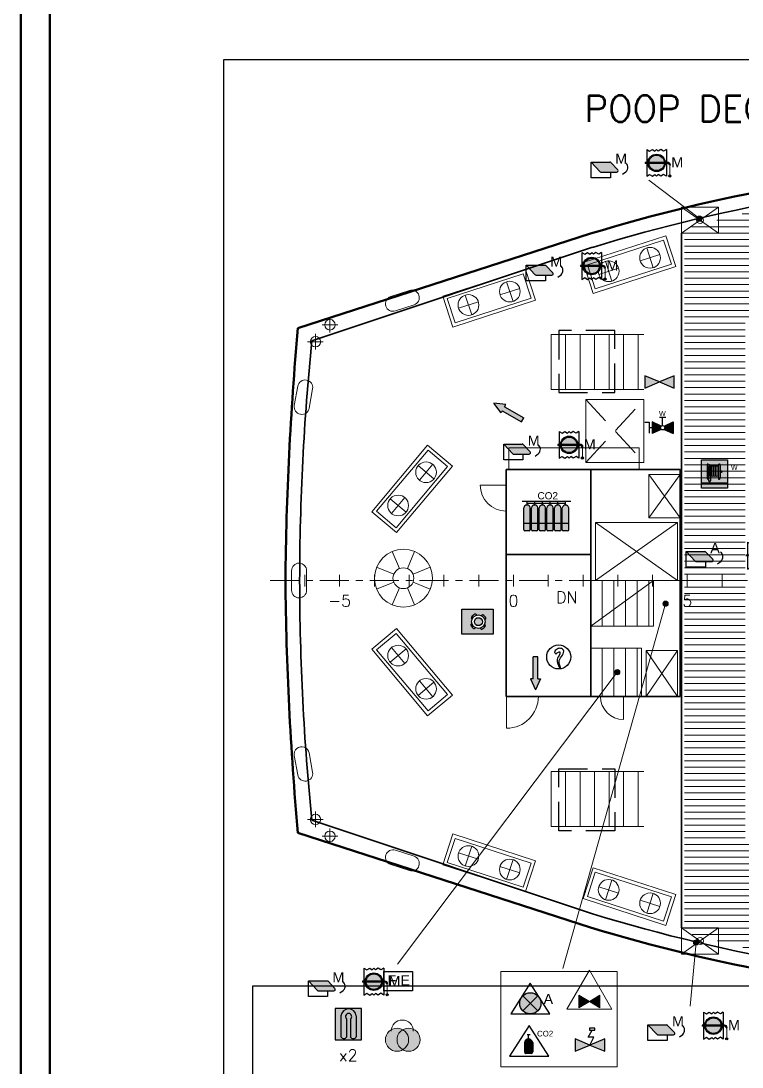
# Model space of a CAD drawing. Header units: millimetres. Extents: x -8500 to 134500, y -68500 to 34500.
# Drawn here: x -8500 to 3945, y -19403 to -1335 of the extents above; entities that cross this region are included whole.
import ezdxf
from ezdxf.enums import TextEntityAlignment as Align

# ---------------------------------------------------------------- set-up
doc = ezdxf.new("R2010")
doc.units = ezdxf.units.MM
doc.linetypes.add('CENTER_S', pattern=[860, 500, -120, 120, -120])
doc.linetypes.add('DASHED_S', pattern=[750, 500, -250])
for name, color, linetype, lineweight in [('BORDER', 1, 'Continuous', 50), ('CENTER', 1, 'CENTER_S', 18), ('DASHED', 8, 'DASHED_S', 25), ('DETAIL', 9, 'Continuous', 13), ('DOOR', 4, 'Continuous', 18), ('FRAMES', 7, 'Continuous', 18), ('HULL', 7, 'Continuous', 50), ('LEADER', 6, 'Continuous', 13), ('STAIR', 6, 'Continuous', 18), ('STRUCT', 7, 'Continuous', 35), ('SYM-FF', 1, 'Continuous', 18), ('SYM-LSA', 3, 'Continuous', 18), ('TEXT', 7, 'Continuous', 18)]:
    doc.layers.add(name, color=color, linetype=linetype, lineweight=lineweight)
for name, color, linetype in [('dotted', 140, 'Continuous'), ('FIRE LINE', 1, 'Continuous'), ('HATCH', 1, 'Continuous'), ('INER2', 151, 'Continuous'), ('inner', 211, 'Continuous'), ('out line', 230, 'Continuous'), ('SYMBOL', 31, 'Continuous'), ('VENT', 210, 'Continuous')]:
    doc.layers.add(name, color=color, linetype=linetype)
doc.styles.add('ARIAL', font='arial.ttf')
doc.styles.add('ROMANS', font='romans.shx')
picture_1 = doc.add_image_def('image1.png', size_in_pixel=(1175, 900))
picture_2 = doc.add_image_def('image6.png', size_in_pixel=(4825, 900))

# ---------------------------------------------------------------- blocks, each defined once
blk = doc.blocks.new('mm')
at = {"layer": 'HATCH'}
blk.add_hatch(color=3, dxfattribs=at).paths.add_polyline_path([(-2247.176, -952.897, 0.205997), (-2247.217, -952.88), (-2247.988, -952.88), (-2247.614, -953.276, 0.205997), (-2247.574, -953.293), (-2246.932, -953.293, 0.657476), (-2246.891, -953.199)])
at = {"layer": 'dotted', "color": 6}
for p, q in [((-2247.978, -952.88), (-2247.604, -953.276)), ((-2247.978, -952.88), (-2247.207, -952.88)), ((-2247.978, -953.527), (-2247.978, -952.88)), ((-2247.166, -952.897), (-2246.881, -953.199)), ((-2247.563, -953.293), (-2246.921, -953.293)), ((-2247.182, -953.293), (-2247.182, -953.527)), ((-2246.678, -953.38), (-2246.539, -953.273)), ((-2247.182, -953.527), (-2247.978, -953.527))]:
    blk.add_line(p, q, dxfattribs=at)
blk.add_lwpolyline([(-2246.678, -953.38), (-2246.539, -953.273)], dxfattribs=at)
for centre, radius, start, end in [((-2247.207, -952.935), 0.0558, 43.4403, 90), ((-2246.696, -953.096), 0.237, 311.7236, 57.1221), ((-2247.563, -953.237), 0.0558, 223.4403, 270), ((-2246.921, -953.237), 0.0558, 270, 43.4403)]:
    blk.add_arc(centre, radius, start, end, dxfattribs=at)
at = {"layer": 'dotted', "color": 6, "style": 'ARIAL'}
blk.add_text('M', height=0.424, dxfattribs=at).set_placement((-2246.984, -952.945))
blk = doc.blocks.new('VENT')
at = {"layer": 'INER2'}
h = blk.add_hatch(color=3, dxfattribs=at)
h.paths.add_polyline_path([(1723.919, -4113.066, 0.395683), (1723.599, -4113.366), (1723.919, -4113.366)])
h.paths.add_polyline_path([(1724.239, -4113.366, 0.395683), (1723.919, -4113.066), (1723.919, -4113.366)])
h.paths.add_polyline_path([(1723.919, -4113.407), (1723.919, -4113.708, 0.395683), (1724.239, -4113.407)])
h.paths.add_polyline_path([(1723.919, -4113.407), (1723.599, -4113.407, 0.395683), (1723.919, -4113.708)])
at = {"layer": 'SYMBOL'}
h = blk.add_hatch(color=256, dxfattribs=at)
h.paths.add_polyline_path([(1723.919, -4113.025), (1723.919, -4113.066, -0.414214), (1724.24, -4113.387), (1724.281, -4113.387, 0.414214)])
h.paths.add_polyline_path([(1723.919, -4113.066), (1723.919, -4113.025, 0.414214), (1723.557, -4113.387), (1723.598, -4113.387, -0.414214)])
h.paths.add_polyline_path([(1723.598, -4113.387), (1723.557, -4113.387, 0.414214), (1723.919, -4113.749), (1723.919, -4113.708, -0.414214)])
h.paths.add_polyline_path([(1724.281, -4113.387), (1724.24, -4113.387, -0.414214), (1723.919, -4113.708), (1723.919, -4113.749, 0.414214)])
h = blk.add_hatch(color=256, dxfattribs=at)
h.paths.add_polyline_path([(1723.919, -4113.366), (1723.599, -4113.366, 0.015921), (1723.598, -4113.387), (1723.919, -4113.387)])
h.paths.add_polyline_path([(1723.558, -4113.366), (1723.511, -4113.366), (1723.511, -4113.387), (1723.557, -4113.387, -0.014121)])
h.paths.add_polyline_path([(1723.511, -4113.366), (1723.448, -4113.366), (1723.448, -4113.387), (1723.511, -4113.387)])
h.paths.add_polyline_path([(1724.239, -4113.366), (1723.919, -4113.366), (1723.919, -4113.387), (1724.24, -4113.387, 0.015921)])
h.paths.add_polyline_path([(1724.327, -4113.366), (1724.28, -4113.366, -0.014121), (1724.281, -4113.387), (1724.327, -4113.387)])
h.paths.add_polyline_path([(1724.38, -4113.366), (1724.327, -4113.366), (1724.327, -4113.387), (1724.38, -4113.387)])
h = blk.add_hatch(color=256, dxfattribs=at)
h.paths.add_polyline_path([(1723.511, -4113.387), (1723.448, -4113.387), (1723.448, -4113.407), (1723.511, -4113.407)])
h.paths.add_polyline_path([(1723.557, -4113.387), (1723.511, -4113.387), (1723.511, -4113.407), (1723.558, -4113.407, -0.014121)])
blk.add_hatch(color=256, dxfattribs=at).paths.add_polyline_path([(1723.919, -4113.387), (1723.598, -4113.387, 0.015921), (1723.599, -4113.407), (1723.919, -4113.407)])
h = blk.add_hatch(color=256, dxfattribs=at)
h.paths.add_polyline_path([(1724.24, -4113.387), (1723.919, -4113.387), (1723.919, -4113.407), (1724.239, -4113.407, 0.015921)])
h.paths.add_polyline_path([(1724.327, -4113.387), (1724.281, -4113.387, -0.014121), (1724.28, -4113.407), (1724.327, -4113.407)])
h.paths.add_polyline_path([(1724.38, -4113.387), (1724.327, -4113.387), (1724.327, -4113.407), (1724.38, -4113.407)])
h = blk.add_hatch(color=256, dxfattribs=at)
h.paths.add_polyline_path([(1724.444, -4113.387), (1724.38, -4113.387), (1724.38, -4113.407, -0.414214), (1724.448, -4113.475), (1724.489, -4113.475, 0.24158)])
h.paths.add_polyline_path([(1724.38, -4113.366), (1724.38, -4113.387), (1724.444, -4113.387, 0.156931)])
h = blk.add_hatch(color=256, dxfattribs=at)
h.paths.add_polyline_path([(1724.425, -4113.93, 1), (1724.513, -4113.93, 1)])
h.paths.add_polyline_path([(1724.495, -4113.93, -1), (1724.443, -4113.93, -1)])
at = {"layer": 'dotted', "color": 6}
for p, q in [((1723.51, -4112.833), (1723.51, -4113.941)), ((1723.51, -4112.833), (1723.628, -4112.904)), ((1723.628, -4112.904), (1723.746, -4112.833)), ((1723.746, -4112.833), (1723.847, -4112.9)), ((1723.847, -4112.9), (1723.918, -4112.833)), ((1723.989, -4112.9), (1723.918, -4112.833)), ((1724.091, -4112.833), (1723.989, -4112.9)), ((1724.209, -4112.904), (1724.091, -4112.833)), ((1724.327, -4112.833), (1724.209, -4112.904)), ((1724.327, -4112.833), (1724.327, -4113.941)), ((1723.448, -4113.366), (1723.448, -4113.407)), ((1724.38, -4113.366), (1723.448, -4113.366)), ((1724.38, -4113.407), (1723.448, -4113.407)), ((1724.38, -4113.407), (1724.38, -4113.366)), ((1724.448, -4113.475), (1724.489, -4113.475)), ((1723.51, -4113.941), (1723.628, -4113.87)), ((1723.628, -4113.87), (1723.746, -4113.941)), ((1723.746, -4113.941), (1723.847, -4113.874)), ((1723.847, -4113.874), (1723.918, -4113.941)), ((1723.989, -4113.874), (1723.918, -4113.941)), ((1724.091, -4113.941), (1723.989, -4113.874)), ((1724.209, -4113.87), (1724.091, -4113.941)), ((1724.327, -4113.941), (1724.209, -4113.87))]:
    blk.add_line(p, q, dxfattribs=at)
for centre, radius in [((1723.918, -4113.387), 0.362), ((1723.918, -4113.387), 0.321), ((1724.468, -4113.93), 0.0438), ((1724.468, -4113.93), 0.0263)]:
    blk.add_circle(centre, radius, dxfattribs=at)
for radius in [0.109, 0.068]:
    blk.add_arc((1724.38, -4113.475), radius, 0, 90, dxfattribs=at)
at = {"layer": 'SYMBOL', "const_width": 0.0408}
blk.add_lwpolyline([(1724.469, -4113.475), (1724.469, -4113.886)], dxfattribs=at)
at = {"layer": 'dotted', "color": 6, "style": 'ARIAL'}
blk.add_text('M', height=0.424, dxfattribs=at).set_placement((1724.526, -4113.575))
blk = doc.blocks.new('FPR-MACHINERY SPACES VENTILATION FIRE DUMPING_FLAP')
at = {"layer": 'dotted', "color": 6, "xscale": 0.45989954711139, "yscale": 0.45989954711139}
blk.add_blockref('mm', (1033.084, 438.257), dxfattribs=at)
at = {"layer": 'VENT', "xscale": 0.45989954711139, "yscale": 0.45989954711139}
blk.add_blockref('VENT', (-792.344, 1891.759), dxfattribs=at)
blk = doc.blocks.new('fs')
at = {"layer": 'dotted', "color": 6}
for p, q in [((1941.965, -4109.374), (1943.141, -4109.374)), ((1941.965, -4110.175), (1941.965, -4109.374)), ((1943.141, -4109.374), (1943.141, -4110.175)), ((1943.141, -4110.175), (1941.965, -4110.175))]:
    blk.add_line(p, q, dxfattribs=at)
at = {"layer": 'HATCH', "style": 'ARIAL'}
blk.add_text('F E', height=0.4243, dxfattribs=at).set_placement((1942.115, -4109.948))
blk = doc.blocks.new("FPR-SAF. LOCKER WITH FIREMAN'S OUTFIT")
at = {"layer": 'VENT', "color": 2, "xscale": 0.45989954711139, "yscale": 0.45989954711139}
blk.add_blockref('fs', (-893.379, 1890.083), dxfattribs=at)
blk = doc.blocks.new('LJ')
at = {"layer": 'dotted'}
blk.add_hatch(color=51, dxfattribs=at).paths.add_polyline_path([(-2247.773, -989.98), (-2247.773, -990.848, 0.557077), (-2247.527, -990.848), (-2247.527, -990.115, -3.322169), (-2247.384, -990.115), (-2247.384, -990.848, 0.557077), (-2247.137, -990.848), (-2247.137, -989.98, 0.92057)])
at = {"layer": 'out line'}
h = blk.add_hatch(color=80, dxfattribs=at)
h.paths.add_polyline_path([(-2248.007, -990.966), (-2246.926, -990.966), (-2246.926, -989.667), (-2248.007, -989.667)])
h.paths.add_polyline_path([(-2247.137, -989.98), (-2247.137, -990.848, -0.557077), (-2247.384, -990.848), (-2247.384, -990.115, 3.322169), (-2247.527, -990.115), (-2247.527, -990.848, -0.557077), (-2247.773, -990.848), (-2247.773, -989.98, -0.92057)])
at = {"layer": 'dotted', "color": 6}
for p, q in [((-2246.925, -989.666), (-2248.005, -989.666)), ((-2248.005, -989.666), (-2248.005, -990.965)), ((-2246.925, -990.965), (-2246.925, -989.666)), ((-2247.771, -989.979), (-2247.771, -990.847)), ((-2247.525, -990.847), (-2247.525, -990.114)), ((-2247.382, -990.114), (-2247.382, -990.847)), ((-2247.135, -989.979), (-2247.135, -990.847)), ((-2248.005, -990.965), (-2246.925, -990.965))]:
    blk.add_line(p, q, dxfattribs=at)
for centre, radius, start, end in [((-2247.453, -990.006), 0.319, 4.7365, 175.2635), ((-2247.453, -990.006), 0.13, 303.5045, 236.4955), ((-2247.648, -990.77), 0.145, 211.7577, 328.2423), ((-2247.259, -990.77), 0.145, 211.7577, 328.2423)]:
    blk.add_arc(centre, radius, start, end, dxfattribs=at)
blk = doc.blocks.new('FPR-LIFE JAKET')
at = {"layer": 'dotted', "color": 51, "xscale": 0.45989954711139, "yscale": 0.45989954711139}
blk.add_blockref('LJ', (1033.608, 455.446), dxfattribs=at)
blk = doc.blocks.new('EXT_SPARE')
at = {"true_color": 0xe1232d}
h = blk.add_hatch(color=7, dxfattribs=at)
h.dxf.hatch_style = 1
h.paths.add_polyline_path([(110, -60), (108, -34), (103, -8), (95, 17), (83, 40), (69, 62), (51, 81), (32, 99), (10, 113), (-13, 125), (-38, 133), (-64, 138), (-90, 140), (-116, 138), (-142, 133), (-167, 125), (-190, 113), (-212, 99), (-231, 81), (-249, 62), (-263, 40), (-275, 17), (-283, -8), (-288, -34), (-290, -60), (-288, -86), (-283, -112), (-275, -137), (-263, -160), (-249, -182), (-231, -201), (-212, -219), (-190, -233), (-167, -245), (-142, -253), (-116, -258), (-90, -260), (-64, -258), (-38, -253), (-13, -245), (10, -233), (32, -219), (51, -201), (69, -182), (83, -160), (95, -137), (103, -112), (108, -86)])
at = {"true_color": 0x1e1e1e}
h = blk.add_hatch(color=7, dxfattribs=at)
h.dxf.hatch_style = 1
h.paths.add_polyline_path([(310, -60), (308, -34), (303, -8), (295, 17), (283, 40), (269, 62), (251, 81), (232, 99), (210, 113), (187, 125), (162, 133), (136, 138), (110, 140), (84, 138), (58, 133), (33, 125), (10, 113), (-12, 99), (-31, 81), (-49, 62), (-63, 40), (-75, 17), (-83, -8), (-88, -34), (-90, -60), (-88, -86), (-83, -112), (-75, -137), (-63, -160), (-49, -182), (-31, -201), (-12, -219), (10, -233), (33, -245), (58, -253), (84, -258), (110, -260), (136, -258), (162, -253), (187, -245), (210, -233), (232, -219), (251, -201), (269, -182), (283, -160), (295, -137), (303, -112), (308, -86)])
for centre in [(-90, -60), (110, -60)]:
    blk.add_circle(centre, 200)
blk.add_arc((0, 90), 190, 0, 180)
blk = doc.blocks.new('A')
at = {"layer": 'VENT'}
h = blk.add_hatch(color=5, dxfattribs=at)
h.paths.add_polyline_path([(-2247.3, -980.626, 0.414214), (-2247.92, -980.626), (-2247.61, -980.936)])
h.paths.add_polyline_path([(-2247.92, -980.626, 0.198912), (-2248.049, -980.936, 0.198912), (-2247.92, -981.246), (-2247.61, -980.936)])
h.paths.add_polyline_path([(-2247.61, -980.936), (-2247.92, -981.246, 0.414214), (-2247.3, -981.246)])
h.paths.add_polyline_path([(-2247.171, -980.936, 0.198912), (-2247.3, -980.626), (-2247.61, -980.936), (-2247.3, -981.246, 0.198912)])
at = {"layer": 'dotted', "color": 6}
for p, q in [((-2247.613, -980.108), (-2248.423, -981.377)), ((-2247.613, -980.108), (-2248.423, -981.377)), ((-2246.804, -981.377), (-2247.613, -980.108)), ((-2246.804, -981.377), (-2247.613, -980.108)), ((-2247.92, -980.626), (-2247.299, -981.246)), ((-2247.299, -980.626), (-2247.92, -981.246)), ((-2248.423, -981.377), (-2246.804, -981.377)), ((-2248.423, -981.377), (-2246.804, -981.377))]:
    blk.add_line(p, q, dxfattribs=at)
blk.add_circle((-2247.61, -980.936), 0.439, dxfattribs=at)
at = {"layer": 'dotted', "color": 6, "style": 'ARIAL'}
blk.add_text('A', height=0.424, dxfattribs=at).set_placement((-2247.063, -980.971))
blk = doc.blocks.new('FPR-ACC. SPACE VENT REMOTE SHUT-OFF')
at = {"layer": 'dotted', "color": 51, "xscale": 0.45989954711139, "yscale": 0.45989954711139}
blk.add_blockref('A', (1033.676, 451.043), dxfattribs=at)
blk = doc.blocks.new('RC_OIL_VALVE')
at = {"true_color": 0xf58c1e}
h = blk.add_hatch(color=7, dxfattribs=at)
h.dxf.hatch_style = 1
h.paths.add_polyline_path([(-180, 20), (0, -90), (-180, -200)])
h = blk.add_hatch(color=7, dxfattribs=at)
h.dxf.hatch_style = 1
h.paths.add_polyline_path([(180, 20), (0, -90), (180, -200)])
for points in [[(-390, -225), (390, -225), (0, 450)], [(-180, 20), (0, -90), (-180, -200)], [(180, 20), (0, -90), (180, -200)]]:
    blk.add_lwpolyline(points, close=True)
blk = doc.blocks.new('co3')
at = {"layer": 'inner'}
for color, points in [(1, [(1942.64, -4090.83, 0.839652), (1942.293, -4090.83), (1942.293, -4090.959), (1942.64, -4090.959)]), (252, [(1942.64, -4090.959), (1942.293, -4090.959), (1942.293, -4091.219, 0.414214), (1942.36, -4091.285), (1942.574, -4091.285, 0.414214), (1942.64, -4091.219)])]:
    blk.add_hatch(color=color, dxfattribs=at).paths.add_polyline_path(points)
at = {"layer": 'dotted', "color": 6}
for p, q in [((1942.492, -4090.123), (1941.682, -4091.392)), ((1942.492, -4090.123), (1941.682, -4091.392)), ((1942.406, -4090.489), (1942.528, -4090.489)), ((1942.467, -4090.684), (1942.467, -4090.489)), ((1943.301, -4091.392), (1942.492, -4090.123)), ((1943.301, -4091.392), (1942.492, -4090.123)), ((1942.294, -4090.83), (1942.294, -4091.219)), ((1942.294, -4090.959), (1942.641, -4090.959)), ((1942.641, -4090.83), (1942.641, -4091.219)), ((1941.682, -4091.392), (1943.301, -4091.392)), ((1942.574, -4091.285), (1942.36, -4091.285))]:
    blk.add_line(p, q, dxfattribs=at)
for centre, radius, start, end in [((1942.467, -4090.86), 0.176, 9.9629, 170.0371), ((1942.36, -4091.219), 0.0666, 180, 270), ((1942.574, -4091.219), 0.0666, 270, 0)]:
    blk.add_arc(centre, radius, start, end, dxfattribs=at)
at = {"layer": 'dotted', "color": 6, "style": 'ARIAL'}
blk.add_text('CO2', height=0.233, dxfattribs=at).set_placement((1942.818, -4090.576))
blk = doc.blocks.new('FPR-CO2 RELEASE STATION')
at = {"layer": 'VENT', "color": 2, "xscale": 0.45989954711139, "yscale": 0.45989954711139}
blk.add_blockref('co3', (-893.351, 1881.338), dxfattribs=at)
blk = doc.blocks.new('iso')
at = {"layer": 'HATCH'}
h = blk.add_hatch(color=256, dxfattribs=at)
h.paths.add_polyline_path([(1942.52, -4108.457), (1941.909, -4108.203), (1941.909, -4108.711)])
h.paths.add_polyline_path([(1943.134, -4108.711), (1943.134, -4108.203), (1942.52, -4108.457)])
at = {"layer": 'dotted', "color": 6}
for p, q in [((1942.452, -4108.135), (1942.616, -4107.848)), ((1942.726, -4107.763), (1942.507, -4107.763)), ((1942.507, -4107.763), (1942.507, -4107.848)), ((1942.507, -4107.848), (1942.726, -4107.848)), ((1942.726, -4107.848), (1942.726, -4107.763)), ((1941.909, -4108.203), (1941.909, -4108.711)), ((1942.52, -4108.457), (1941.909, -4108.203)), ((1942.688, -4108.135), (1942.452, -4108.135)), ((1942.52, -4108.457), (1942.688, -4108.135)), ((1943.134, -4108.203), (1942.52, -4108.457)), ((1942.688, -4108.135), (1942.688, -4108.135)), ((1943.134, -4108.711), (1943.134, -4108.203)), ((1941.909, -4108.711), (1942.52, -4108.457)), ((1942.52, -4108.457), (1943.134, -4108.711))]:
    blk.add_line(p, q, dxfattribs=at)
blk = doc.blocks.new('FPR-D.O.F.O.SHUT OFF VALVE')
at = {"layer": 'VENT', "color": 2, "xscale": 0.45989954711139, "yscale": 0.45989954711139}
blk.add_blockref('iso', (-893.365, 1889.376), dxfattribs=at)
blk = doc.blocks.new('LBOO')
at = {"layer": 'INER2'}
h = blk.add_hatch(color=80, dxfattribs=at)
h.paths.add_polyline_path([(-2246.855, -998.691), (-2246.855, -997.659), (-2248.152, -997.659), (-2248.152, -998.691)])
h.paths.add_polyline_path([(-2247.78, -998.317, -0.284827), (-2247.777, -998.287), (-2247.743, -998.245, -0.062965), (-2247.752, -998.175, -0.101775), (-2247.729, -998.063), (-2247.756, -998.017, -0.284827), (-2247.755, -997.986, -0.140554), (-2247.612, -997.864, -0.284827), (-2247.582, -997.868), (-2247.54, -997.902, -0.165802), (-2247.358, -997.916), (-2247.312, -997.888, -0.284827), (-2247.281, -997.889, -0.140554), (-2247.159, -998.032, -0.284827), (-2247.163, -998.063), (-2247.197, -998.104, -0.062965), (-2247.188, -998.175, -0.101775), (-2247.211, -998.286), (-2247.184, -998.332, -0.284827), (-2247.184, -998.363, -0.140554), (-2247.328, -998.485, -0.284827), (-2247.358, -998.482), (-2247.399, -998.448, -0.165802), (-2247.581, -998.434), (-2247.627, -998.461, -0.284827), (-2247.658, -998.46, -0.140554)])
h.paths.add_polyline_path([(-2247.635, -998.175, -1), (-2247.304, -998.175, -1)])
at = {"layer": 'dotted', "color": 6}
for p, q in [((-2247.729, -998.063), (-2247.756, -998.017)), ((-2247.54, -997.902), (-2247.582, -997.868)), ((-2247.358, -997.916), (-2247.312, -997.888)), ((-2247.743, -998.245), (-2247.777, -998.287)), ((-2247.581, -998.434), (-2247.627, -998.461)), ((-2247.399, -998.448), (-2247.358, -998.482)), ((-2247.211, -998.286), (-2247.184, -998.332)), ((-2247.197, -998.104), (-2247.163, -998.063))]:
    blk.add_line(p, q, dxfattribs=at)
blk.add_lwpolyline([(-2248.152, -997.659), (-2246.855, -997.659), (-2246.855, -998.691), (-2248.152, -998.691)], close=True, dxfattribs=at)
for radius in [0.282, 0.165]:
    blk.add_circle((-2247.47, -998.175), radius, dxfattribs=at)
for centre, radius, start, end in [((-2247.731, -998.002), 0.0289, 146.5847, 210.1781), ((-2247.47, -998.175), 0.342, 114.5816, 146.5847), ((-2247.6, -997.89), 0.0289, 50.9881, 114.5816), ((-2247.297, -997.913), 0.0289, 56.5847, 120.1781), ((-2247.47, -998.175), 0.342, 24.5816, 56.5847), ((-2247.185, -998.044), 0.0289, 320.9881, 24.5816), ((-2247.754, -998.305), 0.0289, 140.9881, 204.5816), ((-2247.47, -998.175), 0.342, 204.5816, 236.5847), ((-2247.642, -998.436), 0.0289, 236.5847, 300.1781), ((-2247.47, -998.175), 0.342, 294.5816, 326.5847), ((-2247.209, -998.347), 0.0289, 326.5847, 30.1781), ((-2247.34, -998.459), 0.0289, 230.9881, 294.5816)]:
    blk.add_arc(centre, radius, start, end, dxfattribs=at)
blk = doc.blocks.new('FPR-LIFE BUOYS')
at = {"layer": 'dotted', "color": 1, "xscale": 0.45989954711139, "yscale": 0.45989954711139}
blk.add_blockref('LBOO', (1033.626, 459.06), dxfattribs=at)
blk = doc.blocks.new('SM')
at = {"layer": 'dotted', "color": 6}
blk.add_circle((1942.533, -4084.514), 0.497, dxfattribs=at)
blk.add_spline([(1942.625, -4085.002), (1942.557, -4084.663), (1942.684, -4084.436), (1942.73, -4084.229), (1942.622, -4084.157), (1942.464, -4084.188), (1942.365, -4084.322), (1942.408, -4084.384), (1942.498, -4084.325), (1942.582, -4084.303), (1942.575, -4084.381), (1942.47, -4084.616), (1942.59, -4085.008)], degree=3, dxfattribs=at)
blk = doc.blocks.new('FPR-SMOKE DETECTOR')
at = {"layer": 'VENT', "color": 6, "xscale": 0.45989954711139, "yscale": 0.45989954711139}
blk.add_blockref('SM', (-893.37, 1878.466), dxfattribs=at)
blk = doc.blocks.new('c04')
at = {"layer": 'HATCH'}
h = blk.add_hatch(color=256, dxfattribs=at)
edge = h.paths.add_edge_path()
edge.add_line((1943.199, -4089.543), (1943.465, -4089.543))
edge.add_line((1943.465, -4089.543), (1943.465, -4088.9))
edge.add_arc((1943.332, -4088.932), 0.137, 13.3521, 166.6479)
edge.add_line((1943.199, -4088.9), (1943.199, -4089.543))
edge = h.paths.add_edge_path()
edge.add_line((1942.881, -4089.543), (1943.147, -4089.543))
edge.add_line((1943.147, -4089.543), (1943.147, -4088.9))
edge.add_arc((1943.014, -4088.932), 0.137, 13.3521, 166.6479)
edge.add_line((1942.881, -4088.9), (1942.881, -4089.543))
edge = h.paths.add_edge_path()
edge.add_line((1942.562, -4089.543), (1942.829, -4089.543))
edge.add_line((1942.829, -4089.543), (1942.829, -4088.9))
edge.add_arc((1942.696, -4088.932), 0.137, 13.3521, 166.6479)
edge.add_line((1942.562, -4088.9), (1942.562, -4089.543))
edge = h.paths.add_edge_path()
edge.add_line((1942.244, -4089.543), (1942.511, -4089.543))
edge.add_line((1942.511, -4089.543), (1942.511, -4088.9))
edge.add_arc((1942.377, -4088.932), 0.137, 13.3521, 166.6479)
edge.add_line((1942.244, -4088.9), (1942.244, -4089.543))
edge = h.paths.add_edge_path()
edge.add_line((1941.926, -4089.543), (1942.192, -4089.543))
edge.add_line((1942.192, -4089.543), (1942.192, -4088.9))
edge.add_arc((1942.059, -4088.932), 0.137, 13.3521, 166.6479)
edge.add_line((1941.926, -4088.9), (1941.926, -4089.543))
edge = h.paths.add_edge_path()
edge.add_line((1941.607, -4089.543), (1941.874, -4089.543))
edge.add_line((1941.874, -4089.543), (1941.874, -4088.9))
edge.add_arc((1941.741, -4088.932), 0.137, 13.3521, 166.6479)
edge.add_line((1941.607, -4088.9), (1941.607, -4089.543))
at = {"layer": 'VENT'}
h = blk.add_hatch(color=253, dxfattribs=at)
h.paths.add_polyline_path([(1943.465, -4089.543), (1943.199, -4089.543), (1943.199, -4089.817, 0.414214), (1943.244, -4089.862), (1943.421, -4089.862, 0.414214), (1943.465, -4089.817)])
h.paths.add_polyline_path([(1943.147, -4089.543), (1942.881, -4089.543), (1942.881, -4089.817, 0.414214), (1942.925, -4089.862), (1943.102, -4089.862, 0.414214), (1943.147, -4089.817)])
h.paths.add_polyline_path([(1942.829, -4089.543), (1942.562, -4089.543), (1942.562, -4089.817, 0.414214), (1942.607, -4089.862), (1942.784, -4089.862, 0.414214), (1942.829, -4089.817)])
h.paths.add_polyline_path([(1942.511, -4089.543), (1942.244, -4089.543), (1942.244, -4089.817, 0.414214), (1942.289, -4089.862), (1942.466, -4089.862, 0.414214), (1942.511, -4089.817)])
h.paths.add_polyline_path([(1942.192, -4089.543), (1941.926, -4089.543), (1941.926, -4089.817, 0.414214), (1941.971, -4089.862), (1942.148, -4089.862, 0.414214), (1942.192, -4089.817)])
h.paths.add_polyline_path([(1941.874, -4089.543), (1941.607, -4089.543), (1941.607, -4089.817, 0.414214), (1941.652, -4089.862), (1941.829, -4089.862, 0.414214), (1941.874, -4089.817)])
at = {"layer": 'dotted', "color": 6}
for p, q in [((1941.536, -4088.631), (1943.558, -4088.631)), ((1941.741, -4088.795), (1941.741, -4088.631)), ((1941.741, -4088.713), (1943.333, -4088.713)), ((1942.059, -4088.795), (1942.059, -4088.631)), ((1942.378, -4088.795), (1942.378, -4088.631)), ((1942.696, -4088.795), (1942.696, -4088.631)), ((1943.014, -4088.795), (1943.014, -4088.631)), ((1943.333, -4088.795), (1943.333, -4088.631)), ((1941.608, -4089.817), (1941.608, -4088.9)), ((1941.875, -4089.817), (1941.875, -4088.9)), ((1941.926, -4089.817), (1941.926, -4088.9)), ((1942.193, -4089.817), (1942.193, -4088.9)), ((1942.244, -4089.817), (1942.244, -4088.9)), ((1942.511, -4089.817), (1942.511, -4088.9)), ((1942.563, -4089.817), (1942.563, -4088.9)), ((1942.829, -4089.817), (1942.829, -4088.9)), ((1942.881, -4089.817), (1942.881, -4088.9)), ((1943.148, -4089.817), (1943.148, -4088.9)), ((1943.199, -4089.817), (1943.199, -4088.9)), ((1943.466, -4089.817), (1943.466, -4088.9)), ((1941.608, -4089.543), (1943.466, -4089.543)), ((1941.83, -4089.862), (1941.653, -4089.862)), ((1942.148, -4089.862), (1941.971, -4089.862)), ((1942.466, -4089.862), (1942.289, -4089.862)), ((1942.784, -4089.862), (1942.608, -4089.862)), ((1943.103, -4089.862), (1942.926, -4089.862)), ((1943.421, -4089.862), (1943.244, -4089.862))]:
    blk.add_line(p, q, dxfattribs=at)
for centre, radius, start, end in [((1941.741, -4088.932), 0.137, 13.3521, 166.6479), ((1942.059, -4088.932), 0.137, 13.3521, 166.6479), ((1942.378, -4088.932), 0.137, 13.3521, 166.6479), ((1942.696, -4088.932), 0.137, 13.3521, 166.6479), ((1943.014, -4088.932), 0.137, 13.3521, 166.6479), ((1943.333, -4088.932), 0.137, 13.3521, 166.6479), ((1941.653, -4089.817), 0.0449, 180, 270), ((1941.83, -4089.817), 0.0449, 270, 0), ((1941.971, -4089.817), 0.0449, 180, 270), ((1942.148, -4089.817), 0.0449, 270, 0), ((1942.289, -4089.817), 0.0449, 180, 270), ((1942.466, -4089.817), 0.0449, 270, 0), ((1942.608, -4089.817), 0.0449, 180, 270), ((1942.784, -4089.817), 0.0449, 270, 0), ((1942.926, -4089.817), 0.0449, 180, 270), ((1943.103, -4089.817), 0.0449, 270, 0), ((1943.244, -4089.817), 0.0449, 180, 270), ((1943.421, -4089.817), 0.0449, 270, 0)]:
    blk.add_arc(centre, radius, start, end, dxfattribs=at)
at = {"layer": 'dotted', "color": 6, "style": 'ARIAL'}
blk.add_text('CO2', height=0.2966, dxfattribs=at).set_placement((1942.172, -4088.554))
blk = doc.blocks.new('FPR-CO2 BOTTLES COMPARTMENT')
at = {"layer": 'VENT', "color": 2, "xscale": 0.45989954711139, "yscale": 0.45989954711139}
blk.add_blockref('c04', (-893.377, 1880.625), dxfattribs=at)
blk = doc.blocks.new('AV')
at = {"layer": 'HATCH'}
blk.add_hatch(color=5, dxfattribs=at).paths.add_polyline_path([(6018.552, -5952.493, 0.205997), (6018.524, -5952.481), (6017.989, -5952.481), (6018.249, -5952.755, 0.205997), (6018.277, -5952.768), (6018.722, -5952.768, 0.657476), (6018.75, -5952.702)])
at = {"layer": 'dotted', "color": 6}
for p, q in [((6017.996, -5952.48), (6018.255, -5952.754)), ((6017.996, -5952.48), (6018.53, -5952.48)), ((6017.996, -5952.929), (6017.996, -5952.48)), ((6018.559, -5952.492), (6018.756, -5952.701)), ((6018.283, -5952.767), (6018.728, -5952.767)), ((6018.547, -5952.767), (6018.547, -5952.929)), ((6018.896, -5952.827), (6018.993, -5952.753)), ((6018.547, -5952.929), (6017.996, -5952.929))]:
    blk.add_line(p, q, dxfattribs=at)
blk.add_lwpolyline([(6018.896, -5952.827), (6018.993, -5952.753)], dxfattribs=at)
for centre, radius, start, end in [((6018.53, -5952.519), 0.0387, 43.4403, 90), ((6018.884, -5952.63), 0.164, 311.7236, 57.1221), ((6018.283, -5952.728), 0.0387, 223.4403, 270), ((6018.728, -5952.728), 0.0387, 270, 43.4403)]:
    blk.add_arc(centre, radius, start, end, dxfattribs=at)
at = {"layer": 'dotted', "color": 6, "style": 'ARIAL'}
blk.add_text('A', height=0.294, dxfattribs=at).set_placement((6018.684, -5952.525))
blk = doc.blocks.new('FPR-ACC.SPACES VENTILATION FIRE DUMPING_FLAP')
at = {"layer": 'INER2'}
h = blk.add_hatch(color=5, dxfattribs=at)
h.paths.add_polyline_path([(0.537, 0.148, 0.395683), (0.389, 0.009), (0.537, 0.009)])
h.paths.add_polyline_path([(0.684, 0.009, 0.395683), (0.537, 0.148), (0.537, 0.009)])
h.paths.add_polyline_path([(0.537, -0.009), (0.537, -0.148, 0.395683), (0.684, -0.009)])
h.paths.add_polyline_path([(0.537, -0.009), (0.389, -0.009, 0.395683), (0.537, -0.148)])
at = {"layer": 'SYMBOL'}
h = blk.add_hatch(color=256, dxfattribs=at)
h.paths.add_polyline_path([(0.537, 0.009), (0.389, 0.009, 0.015921), (0.389, 0), (0.537, 0)])
h.paths.add_polyline_path([(0.37, 0.009), (0.349, 0.009), (0.349, 0), (0.37, 0, -0.014121)])
h.paths.add_polyline_path([(0.349, 0.009), (0.32, 0.009), (0.32, 0), (0.349, 0)])
h.paths.add_polyline_path([(0.684, 0.009), (0.537, 0.009), (0.537, 0), (0.684, 0, 0.015921)])
h.paths.add_polyline_path([(0.724, 0.009), (0.703, 0.009, -0.014121), (0.703, 0), (0.724, 0)])
h.paths.add_polyline_path([(0.749, 0.009), (0.724, 0.009), (0.724, 0), (0.749, 0)])
h = blk.add_hatch(color=256, dxfattribs=at)
h.paths.add_polyline_path([(0.537, 0.166), (0.537, 0.148, -0.414214), (0.684, 0), (0.703, 0, 0.414214)])
h.paths.add_polyline_path([(0.537, 0.148), (0.537, 0.166, 0.414214), (0.37, 0), (0.389, 0, -0.414214)])
h.paths.add_polyline_path([(0.389, 0), (0.37, 0, 0.414214), (0.537, -0.166), (0.537, -0.148, -0.414214)])
h.paths.add_polyline_path([(0.703, 0), (0.684, 0, -0.414214), (0.537, -0.148), (0.537, -0.166, 0.414214)])
h = blk.add_hatch(color=256, dxfattribs=at)
h.paths.add_polyline_path([(0.778, 0), (0.749, 0), (0.749, -0.009, -0.414214), (0.78, -0.041), (0.799, -0.041, 0.24158)])
h.paths.add_polyline_path([(0.749, 0.009), (0.749, 0), (0.778, 0, 0.156931)])
h = blk.add_hatch(color=256, dxfattribs=at)
h.paths.add_polyline_path([(0.349, 0), (0.32, 0), (0.32, -0.009), (0.349, -0.009)])
h.paths.add_polyline_path([(0.37, 0), (0.349, 0), (0.349, -0.009), (0.37, -0.009, -0.014121)])
blk.add_hatch(color=256, dxfattribs=at).paths.add_polyline_path([(0.537, 0), (0.389, 0, 0.015921), (0.389, -0.009), (0.537, -0.009)])
h = blk.add_hatch(color=256, dxfattribs=at)
h.paths.add_polyline_path([(0.684, 0), (0.537, 0), (0.537, -0.009), (0.684, -0.009, 0.015921)])
h.paths.add_polyline_path([(0.724, 0), (0.703, 0, -0.014121), (0.703, -0.009), (0.724, -0.009)])
h.paths.add_polyline_path([(0.749, 0), (0.724, 0), (0.724, -0.009), (0.749, -0.009)])
h = blk.add_hatch(color=256, dxfattribs=at)
h.paths.add_polyline_path([(0.769, -0.25, 1), (0.81, -0.25, 1)])
h.paths.add_polyline_path([(0.801, -0.25, -1), (0.777, -0.25, -1)])
at = {"layer": 'dotted', "color": 6}
for p, q in [((0.351, 0.255), (0.351, -0.255)), ((0.351, 0.255), (0.406, 0.222)), ((0.406, 0.222), (0.46, 0.255)), ((0.46, 0.255), (0.507, 0.224)), ((0.507, 0.224), (0.539, 0.255)), ((0.572, 0.224), (0.539, 0.255)), ((0.619, 0.255), (0.572, 0.224)), ((0.673, 0.222), (0.619, 0.255)), ((0.727, 0.255), (0.673, 0.222)), ((0.727, 0.255), (0.727, -0.255)), ((0.323, 0.009), (0.323, -0.009)), ((0.751, 0.009), (0.323, 0.009)), ((0.351, -0.255), (0.406, -0.222)), ((0.406, -0.222), (0.46, -0.255)), ((0.46, -0.255), (0.507, -0.224)), ((0.507, -0.224), (0.539, -0.255)), ((0.572, -0.224), (0.539, -0.255)), ((0.619, -0.255), (0.572, -0.224)), ((0.673, -0.222), (0.619, -0.255)), ((0.727, -0.255), (0.673, -0.222))]:
    blk.add_line(p, q, dxfattribs=at)
blk.add_circle((0.539, 0), 0.148, dxfattribs=at)
at = {"layer": 'SYMBOL'}
blk.add_line((0.78, -0.046), (0.799, -0.046), dxfattribs=at)
at = {"layer": 'SYMBOL', "const_width": 0.0188}
blk.add_lwpolyline([(0.789, -0.041), (0.789, -0.23)], dxfattribs=at)
at = {"layer": 'INER2', "color": 6, "xscale": 0.66362073343725, "yscale": 0.66362073343725}
blk.add_blockref('AV', (-3994.481, 3950.266), dxfattribs=at)
at = {"layer": 'dotted', "color": 6, "style": 'ARIAL'}
blk.add_text('A', height=0.195, dxfattribs=at).set_placement((0.818, -0.086))
blk = doc.blocks.new('FPR-ISOLATING VALVE')
at = {"layer": 'HATCH'}
h = blk.add_hatch(color=256, dxfattribs=at)
h.paths.add_polyline_path([(-0.001, 0), (-0.282, 0.117), (-0.282, -0.117)])
h.paths.add_polyline_path([(0.282, -0.117), (0.282, 0.117), (-0.001, 0)])
at = {"layer": 'dotted', "color": 6}
for p, q in [((-0.282, 0.117), (-0.282, -0.117)), ((-0.001, 0), (-0.282, 0.117)), ((0.282, 0.117), (-0.001, 0)), ((0.282, -0.117), (0.282, 0.117)), ((-0.282, -0.117), (-0.001, 0)), ((-0.001, 0), (0.282, -0.117))]:
    blk.add_line(p, q, dxfattribs=at)
blk = doc.blocks.new('hyd')
at = {"layer": 'FIRE LINE'}
for color, points in [(1, [(1942.494, -4114.805), (1942.122, -4114.633), (1942.122, -4115.111), (1942.494, -4114.939, -0.219445), (1942.463, -4114.872, -0.219445)]), (80, [(1942.608, -4114.805, -0.219445), (1942.639, -4114.872, -0.219445), (1942.608, -4114.939), (1942.981, -4115.111), (1942.981, -4114.633)])]:
    blk.add_hatch(color=color, dxfattribs=at).paths.add_polyline_path(points)
at = {"layer": 'dotted', "color": 6}
for p, q in [((1941.816, -4114.646), (1941.99, -4114.646)), ((1941.99, -4114.646), (1941.99, -4115.098)), ((1942.122, -4114.633), (1942.122, -4115.111)), ((1942.495, -4114.805), (1942.122, -4114.633)), ((1942.418, -4114.43), (1942.686, -4114.43)), ((1942.552, -4114.784), (1942.552, -4114.43)), ((1942.609, -4114.805), (1942.981, -4114.633)), ((1942.981, -4114.633), (1942.981, -4115.111)), ((1942.109, -4114.872), (1941.99, -4114.872)), ((1942.495, -4114.939), (1942.122, -4115.111)), ((1942.609, -4114.939), (1942.981, -4115.111))]:
    blk.add_line(p, q, dxfattribs=at)
blk.add_circle((1942.552, -4114.872), 0.088, dxfattribs=at)
at = {"layer": 'dotted', "color": 6, "style": 'ARIAL'}
blk.add_text('W', height=0.212, dxfattribs=at).set_placement((1942.4, -4114.388))
blk = doc.blocks.new('FPR-WATER FIRE HYDRANT')
at = {"layer": 'VENT', "color": 2, "xscale": 0.45989954711139, "yscale": 0.45989954711139}
blk.add_blockref('hyd', (-893.308, 1892.371), dxfattribs=at)
blk = doc.blocks.new('arro')
at = {"layer": 'INER2'}
blk.add_hatch(color=80, dxfattribs=at).paths.add_polyline_path([(1721.956, -4085.057), (1721.956, -4085.164), (1721.044, -4085.164), (1721.043, -4085.359), (1721.956, -4085.359), (1721.956, -4085.465), (1722.413, -4085.261)])
at = {"layer": 'dotted', "color": 6}
for p, q in [((1721.957, -4085.164), (1721.044, -4085.164)), ((1721.044, -4085.164), (1721.044, -4085.359)), ((1721.957, -4085.164), (1721.957, -4085.057)), ((1721.957, -4085.057), (1722.413, -4085.261)), ((1721.957, -4085.465), (1722.413, -4085.261)), ((1721.957, -4085.359), (1721.044, -4085.359)), ((1721.957, -4085.359), (1721.957, -4085.465))]:
    blk.add_line(p, q, dxfattribs=at)
blk = doc.blocks.new('FPR-PRIMARY MEANS OF ESCAPE')
at = {"layer": 'VENT', "color": 1, "xscale": 0.45989954711139, "yscale": 0.45989954711139}
blk.add_blockref('arro', (-791.822, 1878.81), dxfattribs=at)
blk = doc.blocks.new('box')
at = {"layer": 'VENT'}
h = blk.add_hatch(color=1, dxfattribs=at)
h.paths.add_polyline_path([(1943.159, -4115.599), (1942.093, -4115.599), (1942.093, -4116.565), (1943.159, -4116.565)])
h.paths.add_polyline_path([(1942.861, -4116.356, -0.360452), (1942.827, -4116.391), (1942.793, -4116.391), (1942.793, -4115.771), (1942.827, -4115.771, -0.374684), (1942.861, -4115.807), (1942.861, -4116.082), (1942.873, -4116.082, -1), (1942.944, -4116.082, -1), (1942.873, -4116.082), (1942.861, -4116.082)])
h.paths.add_polyline_path([(1942.732, -4116.266), (1942.732, -4115.863, -0.405451), (1942.787, -4115.863), (1942.787, -4116.266, -0.405451)])
h.paths.add_polyline_path([(1942.89, -4116.082, -1), (1942.927, -4116.082, -1)])
h.paths.add_polyline_path([(1942.725, -4116.266, -0.357785), (1942.664, -4116.266), (1942.664, -4115.863, -0.357785), (1942.725, -4115.863)])
h.paths.add_polyline_path([(1942.657, -4116.266, -0.357785), (1942.596, -4116.266), (1942.596, -4115.863, -0.357785), (1942.657, -4115.863)])
h.paths.add_polyline_path([(1942.589, -4116.266, -0.357785), (1942.528, -4116.266), (1942.528, -4115.863, -0.357785), (1942.589, -4115.863)])
h.paths.add_polyline_path([(1942.522, -4116.266, -0.357785), (1942.46, -4116.266), (1942.46, -4115.863, -0.357785), (1942.522, -4115.863)])
h.paths.add_polyline_path([(1942.454, -4116.465), (1942.392, -4116.465), (1942.392, -4115.863, -0.357785), (1942.454, -4115.863)])
h.paths.add_polyline_path([(1942.457, -4116.471), (1942.438, -4116.514), (1942.407, -4116.514), (1942.389, -4116.471)])
h.paths.add_polyline_path([(1942.386, -4116.391), (1942.352, -4116.391, -0.376553), (1942.318, -4116.354), (1942.318, -4115.807, -0.376553), (1942.352, -4115.771), (1942.386, -4115.771)])
blk.add_hatch(color=3, dxfattribs=at).paths.add_polyline_path([(1943.159, -4116.565), (1942.093, -4116.565), (1942.093, -4116.767), (1943.159, -4116.767)])
at = {"layer": 'dotted', "color": 6}
for p, q in [((1942.318, -4115.807), (1942.318, -4116.354)), ((1942.352, -4115.771), (1942.386, -4115.771)), ((1942.386, -4115.771), (1942.386, -4116.391)), ((1942.393, -4116.465), (1942.393, -4115.863)), ((1942.454, -4115.863), (1942.454, -4116.465)), ((1942.461, -4116.266), (1942.461, -4115.863)), ((1942.522, -4115.863), (1942.522, -4116.266)), ((1942.529, -4116.266), (1942.529, -4115.863)), ((1942.59, -4115.863), (1942.59, -4116.266)), ((1942.596, -4116.266), (1942.596, -4115.863)), ((1942.658, -4115.863), (1942.658, -4116.266)), ((1942.664, -4116.266), (1942.664, -4115.863)), ((1942.726, -4115.863), (1942.726, -4116.266)), ((1942.732, -4116.266), (1942.732, -4115.863)), ((1942.787, -4115.863), (1942.787, -4116.266)), ((1942.794, -4115.771), (1942.794, -4116.391)), ((1942.794, -4115.771), (1942.828, -4115.771)), ((1942.861, -4115.807), (1942.861, -4116.356)), ((1942.861, -4116.082), (1942.945, -4116.082)), ((1942.909, -4116.117), (1942.909, -4116.046)), ((1942.352, -4116.391), (1942.386, -4116.391)), ((1942.389, -4116.471), (1942.457, -4116.471)), ((1942.407, -4116.514), (1942.389, -4116.471)), ((1942.393, -4116.465), (1942.454, -4116.465)), ((1942.407, -4116.514), (1942.439, -4116.514)), ((1942.439, -4116.514), (1942.457, -4116.471)), ((1942.794, -4116.391), (1942.828, -4116.391))]:
    blk.add_line(p, q, dxfattribs=at)
for points in [[(1942.094, -4115.599), (1943.16, -4115.599), (1943.16, -4116.767), (1942.094, -4116.767)], [(1942.094, -4116.565), (1943.16, -4116.565), (1943.16, -4116.565), (1942.094, -4116.565)]]:
    blk.add_lwpolyline(points, close=True, dxfattribs=at)
for radius in [0.0356, 0.0187]:
    blk.add_circle((1942.909, -4116.082), radius, dxfattribs=at)
for centre, radius, start, end in [((1942.356, -4115.808), 0.0379, 95.977, 178.5131), ((1942.423, -4115.901), 0.0483, 50.6271, 129.3729), ((1942.491, -4115.901), 0.0483, 50.6271, 129.3729), ((1942.559, -4115.901), 0.0483, 50.6271, 129.3729), ((1942.627, -4115.901), 0.0483, 50.6271, 129.3729), ((1942.695, -4115.901), 0.0483, 50.6271, 129.3729), ((1942.76, -4115.892), 0.0393, 45.8464, 134.1536), ((1942.824, -4115.808), 0.0379, 1.4869, 84.023), ((1942.356, -4116.353), 0.0379, 181.4869, 264.023), ((1942.491, -4116.228), 0.0483, 230.6271, 309.3729), ((1942.559, -4116.228), 0.0483, 230.6271, 309.3729), ((1942.627, -4116.228), 0.0483, 230.6271, 309.3729), ((1942.695, -4116.228), 0.0483, 230.6271, 309.3729), ((1942.76, -4116.238), 0.0393, 225.8464, 314.1536), ((1942.824, -4116.353), 0.0379, 275.977, 358.5131)]:
    blk.add_arc(centre, radius, start, end, dxfattribs=at)
at = {"layer": 'dotted', "color": 6, "style": 'ARIAL'}
blk.add_text('W', height=0.212, dxfattribs=at).set_placement((1943.305, -4116.011))
blk = doc.blocks.new('FPR-FIRE BOX HOSE WITH NOZZLES')
at = {"layer": 'VENT', "color": 2, "xscale": 0.45989954711139, "yscale": 0.45989954711139}
blk.add_blockref('box', (-893.447, 1893.031), dxfattribs=at)

msp = doc.modelspace()

# ---------------------------------------------------------------- hatches: boundary and pattern name
at = {"layer": 'DETAIL'}
h = msp.add_hatch(dxfattribs=at)
h.set_pattern_fill('LINE', scale=35)
h.paths.add_polyline_path([(2950, -4920), (5000, -4400), (9300, -3960), (15000, -3710), (15000, -6160), (14230, -6160), (14230, -6520), (4000, -6520), (4000, -15480), (14230, -15480), (14230, -15840), (15000, -15840), (15000, -18290), (9300, -18040), (5000, -17600), (2950, -17080)])
at = {"layer": 'LEADER'}
h = msp.add_hatch(color=7, dxfattribs=at)
h.dxf.hatch_style = 1
h.paths.add_polyline_path([(3253, -4750), (3240, -4718), (3208, -4705), (3176, -4718), (3163, -4750), (3176, -4782), (3208, -4795), (3240, -4782)])
h = msp.add_hatch(color=7, dxfattribs=at)
h.dxf.hatch_style = 1
h.paths.add_polyline_path([(2670, -11400), (2657, -11368), (2625, -11355), (2593, -11368), (2580, -11400), (2593, -11432), (2625, -11445), (2657, -11432)])
h = msp.add_hatch(color=7, dxfattribs=at)
h.dxf.hatch_style = 1
h.paths.add_polyline_path([(1837, -12583), (1824, -12551), (1792, -12538), (1760, -12551), (1747, -12583), (1760, -12615), (1792, -12628), (1824, -12615)])
h = msp.add_hatch(color=7, dxfattribs=at)
h.dxf.hatch_style = 1
h.paths.add_polyline_path([(3195, -17250), (3182, -17218), (3150, -17205), (3118, -17218), (3105, -17250), (3118, -17282), (3150, -17295), (3182, -17282)])

# ---------------------------------------------------------------- linework, layer by layer
at = {"layer": 'BORDER'}
for points in [[(-8500, -68500), (134500, -68500), (134500, 34500), (-8500, 34500)], [(-8000, -68000), (134000, -68000), (134000, 34000), (-8000, 34000)]]:
    msp.add_lwpolyline(points, close=True, dxfattribs=at)
at = {"layer": 'CENTER'}
msp.add_line((-4200, -11000), (16800, -11000), dxfattribs=at)
at = {"layer": 'DASHED'}
for p, q in [((1750, -6680), (780, -6680)), ((780, -6680), (780, -7750)), ((1750, -7750), (1750, -6680)), ((780, -7750), (1750, -7750)), ((1250, -8960), (2250, -7875)), ((1250, -7875), (2250, -8960)), ((780, -14250), (1750, -14250)), ((780, -15320), (780, -14250)), ((1750, -14250), (1750, -15320)), ((1750, -15320), (780, -15320))]:
    msp.add_line(p, q, dxfattribs=at)
at = {"layer": 'DETAIL'}
for p, q in [((3540, -4550), (2900, -4550)), ((2900, -4550), (2900, -5000)), ((2900, -5000), (3540, -4550)), ((2900, -4550), (3540, -5000)), ((3540, -5000), (3540, -4550)), ((2627, -5044), (1200, -5507)), ((2800, -5577), (2627, -5044)), ((2900, -5000), (3540, -5000)), ((2588, -5120), (1276, -5546)), ((2724, -5538), (2588, -5120)), ((2186, -5481), (2527, -5371)), ((2412, -5597), (2301, -5256)), ((1200, -5507), (1373, -6040)), ((1276, -5546), (1412, -5964)), ((1373, -6040), (2800, -5577)), ((1412, -5964), (2724, -5538)), ((1699, -5828), (1588, -5487)), ((207, -5627), (-1220, -6090)), ((168, -5703), (-1144, -6129)), ((304, -6121), (168, -5703)), ((380, -6160), (207, -5627)), ((1473, -5713), (1814, -5603)), ((-234, -6064), (107, -5954)), ((-8, -6180), (-119, -5839)), ((-2119, -6096), (-1795, -5991)), ((-1220, -6090), (-1047, -6623)), ((-1144, -6129), (-1008, -6547)), ((-1008, -6547), (304, -6121)), ((-721, -6411), (-832, -6070)), ((-2039, -6343), (-1715, -6238)), ((-1047, -6623), (380, -6160)), ((-947, -6296), (-606, -6186)), ((-3167, -6718), (-3167, -6448)), ((-3302, -6583), (-3032, -6583)), ((-3417, -7010), (-3417, -6740)), ((-3552, -6875), (-3282, -6875)), ((-3783, -7978), (-3724, -7643)), ((-3526, -8023), (-3467, -7688)), ((2250, -7875), (1250, -7875)), ((1250, -7875), (1250, -8960)), ((2250, -8960), (2250, -7875)), ((-1482, -8662), (-2447, -9812)), ((-1053, -9022), (-1482, -8662)), ((-1475, -8747), (-2362, -9804)), ((-1138, -9030), (-1475, -8747)), ((2167, -8710), (-80, -8710)), ((-80, -8710), (-80, -9083)), ((2167, -9083), (2167, -8710)), ((-2025, -10087), (-1138, -9030)), ((-2018, -10172), (-1053, -9022)), ((-1372, -9245), (-1646, -9015)), ((-1624, -9267), (-1394, -8992)), ((1250, -8960), (2250, -8960)), ((-80, -9083), (2167, -9083)), ((2875, -9167), (2333, -9167)), ((2333, -9167), (2333, -9917)), ((2333, -9917), (2875, -9167)), ((2333, -9167), (2875, -9917)), ((2875, -9917), (2875, -9167)), ((-2106, -9842), (-1876, -9567)), ((-1854, -9819), (-2128, -9589)), ((-2447, -9812), (-2018, -10172)), ((-2362, -9804), (-2025, -10087)), ((2333, -9917), (2875, -9917)), ((2833, -10000), (1417, -10000)), ((1417, -10000), (1417, -11000)), ((1417, -11000), (2833, -10000)), ((1417, -10000), (2833, -11000)), ((2833, -11000), (2833, -10000)), ((-1969, -10794), (-2091, -10498)), ((-1831, -10794), (-1709, -10498)), ((-3830, -11170), (-3830, -10830)), ((-3570, -11170), (-3570, -10830)), ((-2066, -10891), (-2362, -10769)), ((-1734, -10891), (-1438, -10769)), ((1417, -11000), (2833, -11000)), ((-2066, -11029), (-2362, -11151)), ((-1969, -11126), (-2091, -11422)), ((-1831, -11126), (-1709, -11422)), ((-1734, -11029), (-1438, -11151)), ((-2447, -12188), (-2018, -11828)), ((-2362, -12196), (-2025, -11913)), ((-2025, -11913), (-1138, -12970)), ((-2018, -11828), (-1053, -12978)), ((-1482, -13338), (-2447, -12188)), ((-1475, -13253), (-2362, -12196)), ((-1854, -12181), (-2128, -12411)), ((-2106, -12158), (-1876, -12433)), ((2830, -12208), (2290, -12208)), ((2290, -12208), (2290, -13000)), ((2290, -13000), (2830, -12208)), ((2290, -12208), (2830, -13000)), ((2830, -13000), (2830, -12208)), ((-1372, -12755), (-1646, -12985)), ((-1624, -12733), (-1394, -13008)), ((-1053, -12978), (-1482, -13338)), ((-1138, -12970), (-1475, -13253)), ((2290, -13000), (2830, -13000)), ((-3783, -14022), (-3724, -14357)), ((-3526, -13977), (-3467, -14312)), ((-3417, -14990), (-3417, -15260)), ((-3552, -15125), (-3282, -15125)), ((-3167, -15282), (-3167, -15552)), ((-3302, -15417), (-3032, -15417)), ((-1220, -15910), (-1047, -15377)), ((-1144, -15871), (-1008, -15453)), ((-1047, -15377), (380, -15840)), ((-1008, -15453), (304, -15879)), ((-2039, -15657), (-1715, -15762)), ((-947, -15704), (-606, -15814)), ((-721, -15589), (-832, -15930)), ((168, -16297), (-1144, -15871)), ((-8, -15820), (-119, -16161)), ((304, -15879), (168, -16297)), ((380, -15840), (207, -16373)), ((-2119, -15904), (-1795, -16009)), ((207, -16373), (-1220, -15910)), ((-234, -15936), (107, -16046)), ((1200, -16493), (1373, -15960)), ((1276, -16454), (1412, -16036)), ((1373, -15960), (2800, -16423)), ((1412, -16036), (2724, -16462)), ((1699, -16172), (1588, -16513)), ((1473, -16287), (1814, -16397)), ((2412, -16403), (2301, -16744)), ((2800, -16423), (2627, -16956)), ((2627, -16956), (1200, -16493)), ((2588, -16880), (1276, -16454)), ((2186, -16519), (2527, -16629)), ((2724, -16462), (2588, -16880)), ((2900, -17000), (3540, -17000)), ((2900, -17450), (2900, -17000)), ((2900, -17000), (3540, -17450)), ((2900, -17450), (3540, -17000)), ((3540, -17000), (3540, -17450)), ((3540, -17450), (2900, -17450)), ((1790, -17750), (-220, -17750)), ((-220, -17750), (-220, -19400)), ((1790, -19400), (1790, -17750)), ((-220, -19400), (1790, -19400))]:
    msp.add_line(p, q, dxfattribs=at)
for centre, radius in [((3220, -4775), 60), ((2357, -5426), 179), ((1643, -5658), 179), ((-63, -6009), 179), ((-777, -6241), 179), ((-3167, -6583), 90), ((-3417, -6875), 90), ((-1509, -9130), 179), ((-1991, -9704), 179), ((-1900, -10960), 500), ((-1900, -10960), 180), ((-1991, -12296), 179), ((-1509, -12870), 179), ((-3417, -15125), 90), ((-3167, -15417), 90), ((-777, -15759), 179), ((-63, -15991), 179), ((1643, -16342), 179), ((2357, -16574), 179), ((3220, -17225), 60)]:
    msp.add_circle(centre, radius, dxfattribs=at)
for centre, start, end in [((-2079, -6220), 108, 288), ((-1755, -6114), 288, 108), ((-3595, -7666), 350, 170), ((-3655, -8000), 170, 350), ((-3700, -10830), 0, 180), ((-3700, -11170), 180, 0), ((-3655, -14000), 10, 190), ((-3595, -14334), 190, 10), ((-2079, -15780), 72, 252), ((-1755, -15886), 252, 72)]:
    msp.add_arc(centre, 130, start, end, dxfattribs=at)
at = {"layer": 'DOOR'}
for p, q in [((-125, -9350), (-575, -9350)), ((-120, -13000), (-120, -13550)), ((1900, -13000), (1900, -13400))]:
    msp.add_line(p, q, dxfattribs=at)
for centre, radius, start, end in [((-125, -9350), 450, 180, 270), ((-120, -13000), 550, 270, 0), ((1900, -13000), 400, 180, 270)]:
    msp.add_arc(centre, radius, start, end, dxfattribs=at)
at = {"layer": 'FRAMES'}
for p, q in [((-3600, -11100), (-3600, -10900)), ((-3000, -11100), (-3000, -10900)), ((-2400, -11100), (-2400, -10900)), ((-1800, -11100), (-1800, -10900)), ((-1200, -11100), (-1200, -10900)), ((-600, -11100), (-600, -10900)), ((0, -11100), (0, -10900)), ((600, -11100), (600, -10900)), ((1200, -11100), (1200, -10900)), ((1800, -11100), (1800, -10900)), ((2400, -11100), (2400, -10900)), ((3000, -11100), (3000, -10900)), ((3600, -11100), (3600, -10900))]:
    msp.add_line(p, q, dxfattribs=at)
at = {"layer": 'HULL'}
for p, q in [((-3720, -6640), (1331, -5007)), ((-3720, -15360), (1331, -16993))]:
    msp.add_line(p, q, dxfattribs=at)
for centre, radius, start, end in [((9686, -32307), 28549, 93.3063, 107.0161), ((51192, -11546), 55131, 174.8948, 179.4328), ((51192, -10454), 55131, 180.5672, 185.1052), ((9686, 10307), 28549, 252.9839, 266.6937)]:
    msp.add_arc(centre, radius, start, end, dxfattribs=at)
at = {"layer": 'LEADER'}
for p, q in [((2333, -4083), (3208, -4750)), ((850, -17700), (2625, -11400)), ((-2000, -17625), (1792, -12583)), ((3050, -18350), (3150, -17250))]:
    msp.add_line(p, q, dxfattribs=at)
for centre in [(3208, -4750), (2625, -11400), (1792, -12583), (3150, -17250)]:
    msp.add_circle(centre, 45, dxfattribs=at)
at = {"layer": 'STAIR'}
for p, q in [((650, -6750), (2250, -6750)), ((650, -7700), (650, -6750)), ((900, -7700), (900, -6750)), ((1150, -7700), (1150, -6750)), ((1400, -7700), (1400, -6750)), ((1650, -7700), (1650, -6750)), ((1900, -7700), (1900, -6750)), ((2150, -7700), (2150, -6750)), ((650, -7700), (2250, -7700)), ((2417, -11000), (1333, -11000)), ((1333, -11000), (1333, -11790)), ((1333, -11790), (2417, -11000)), ((1533, -11790), (1533, -11000)), ((1733, -11790), (1733, -11000)), ((1933, -11790), (1933, -11000)), ((2133, -11790), (2133, -11000)), ((2333, -11790), (2333, -11000)), ((2417, -11790), (2417, -11000)), ((1333, -11790), (2417, -11790)), ((2208, -12166), (1333, -12166)), ((1333, -12166), (1333, -13000)), ((1533, -13000), (1533, -12166)), ((1733, -13000), (1733, -12166)), ((1933, -13000), (1933, -12166)), ((2133, -13000), (2133, -12166)), ((2208, -13000), (2208, -12166)), ((1333, -13000), (2208, -13000)), ((650, -14300), (2250, -14300)), ((650, -14300), (650, -15250)), ((900, -14300), (900, -15250)), ((1150, -14300), (1150, -15250)), ((1400, -14300), (1400, -15250)), ((1650, -14300), (1650, -15250)), ((1900, -14300), (1900, -15250)), ((2150, -14300), (2150, -15250)), ((650, -15250), (2250, -15250))]:
    msp.add_line(p, q, dxfattribs=at)
at = {"layer": 'STRUCT'}
for p, q in [((2900, -5000), (2900, -11000)), ((-3480, -6860), (1366, -5245)), ((2875, -9083), (-125, -9083)), ((-125, -9083), (-125, -13000)), ((1333, -9083), (1333, -13000)), ((2875, -13000), (2875, -9083)), ((-125, -10550), (1333, -10550)), ((2900, -17000), (2900, -11000)), ((-125, -13000), (2875, -13000)), ((-3480, -15140), (1366, -16755))]:
    msp.add_line(p, q, dxfattribs=at)
for centre, radius, start, end in [((9806, -32623), 28649, 92.2331, 107.1328), ((38100, -11044), 41790, 174.2533, 179.9391), ((38100, -10956), 41790, 180.0609, 185.7467), ((9806, 10623), 28649, 252.8672, 267.7669)]:
    msp.add_arc(centre, radius, start, end, dxfattribs=at)

# ---------------------------------------------------------------- block references
at = {"layer": 'SYM-FF', "xscale": 906.54, "yscale": 906.54}
for name, p in [('FPR-MACHINERY SPACES VENTILATION FIRE DUMPING_FLAP', (2030, -3800)), ('FPR-MACHINERY SPACES VENTILATION FIRE DUMPING_FLAP', (910, -5580)), ('FPR-ISOLATING VALVE', (2520, -7570)), ('FPR-WATER FIRE HYDRANT', (2510, -8310)), ('FPR-MACHINERY SPACES VENTILATION FIRE DUMPING_FLAP', (520, -8670)), ('FPR-FIRE BOX HOSE WITH NOZZLES', (3500, -9160)), ('FPR-CO2 BOTTLES COMPARTMENT', (570, -9870)), ('FPR-ACC.SPACES VENTILATION FIRE DUMPING_FLAP', (3720, -10570)), ('FPR-SMOKE DETECTOR', (780, -12320)), ('FPR-MACHINERY SPACES VENTILATION FIRE DUMPING_FLAP', (-2850, -17940)), ("FPR-SAF. LOCKER WITH FIREMAN'S OUTFIT", (-1990, -17920)), ('FPR-ACC. SPACE VENT REMOTE SHUT-OFF', (290, -18220)), ('FPR-MACHINERY SPACES VENTILATION FIRE DUMPING_FLAP', (3010, -18700)), ('FPR-CO2 RELEASE STATION', (270, -18950)), ('FPR-D.O.F.O.SHUT OFF VALVE', (1320, -18930))]:
    msp.add_blockref(name, p, dxfattribs=at)
at = {"layer": 'SYM-FF'}
for name, p in [('RC_OIL_VALVE', (1310, -18180)), ('EXT_SPARE', (-1920, -18870))]:
    msp.add_blockref(name, p, dxfattribs=at)
at = {"layer": 'SYM-LSA', "xscale": 906.54, "yscale": 906.54}
for p, rotation in [((-90, -8080), 150), ((380, -12600), 270)]:
    msp.add_blockref('FPR-PRIMARY MEANS OF ESCAPE', p, dxfattribs=dict(at, rotation=rotation))
for name, p in [('FPR-LIFE BUOYS', (-620, -11710)), ('FPR-LIFE JAKET', (-2850, -18660))]:
    msp.add_blockref(name, p, dxfattribs=at)

# ---------------------------------------------------------------- texts
at = {"layer": 'FRAMES', "style": 'ROMANS'}
for s, p in [('-5', (-3000, -11350)), ('0', (0, -11350)), ('5', (3000, -11350))]:
    msp.add_text(s, height=200, dxfattribs=at).set_placement(p, align=Align.MIDDLE_CENTER)
at = {"layer": 'TEXT', "style": 'ROMANS'}
for s, height, p in [('POOP DECK', 450, (3000, -2850)), ('DN', 200, (920, -11290)), ('x2', 200, (-2850, -19200))]:
    msp.add_text(s, height=height, dxfattribs=at).set_placement(p, align=Align.MIDDLE_CENTER)

# ---------------------------------------------------------------- pictures from other files: only their frames are drawn
at = {"layer": '0-REFERENCE-IMAGE'}
image = msp.add_image(picture_1, insert=(-5000, -20000), size_in_units=(23500, 18000), dxfattribs=dict(at, fade=50))
image = msp.add_image(picture_2, insert=(-4500, -36000), size_in_units=(96500, 18000), dxfattribs=dict(at, fade=50))

doc.saveas('drawing.dxf')
